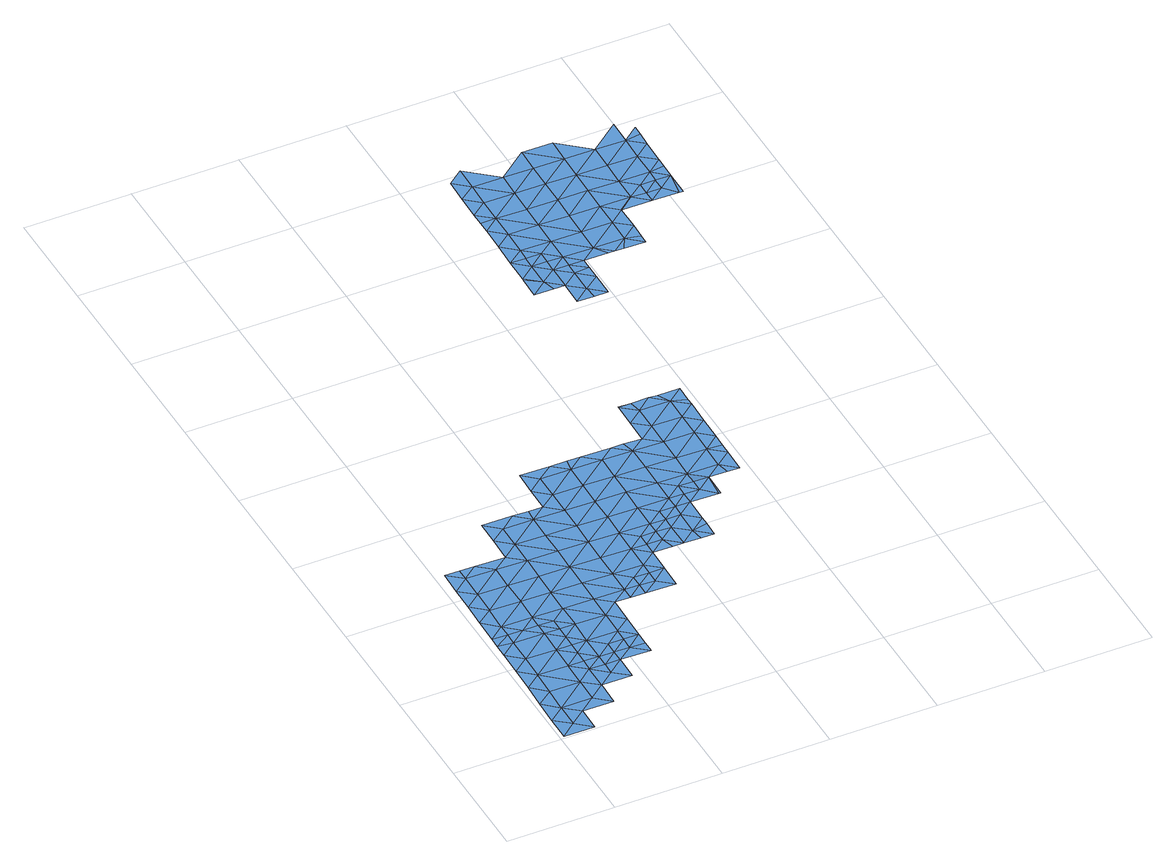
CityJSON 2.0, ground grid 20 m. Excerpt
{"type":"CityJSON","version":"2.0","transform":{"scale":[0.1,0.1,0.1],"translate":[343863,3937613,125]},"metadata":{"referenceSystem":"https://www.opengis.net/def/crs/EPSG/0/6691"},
"CityObjects":{
"waterbody1":{"type":"WaterBody","attributes":{"name":"5","class":"1140","function":"1","WaterBodyRiverFloodingRiskAttribute.description":"3","WaterBodyRiverFloodingRiskAttribute.rankOrg":"1","WaterBodyRiverFloodingRiskAttribute.adminType":"2","WaterBodyRiverFloodingRiskAttribute.scale":"L2"},"geometry":[{"type":"MultiSurface","lod":"1","boundaries":[[[0,1,2]],[[3,4,5]],[[6,3,5]],[[7,8,9]],[[10,11,12]],[[13,14,15]],[[16,17,18]],[[19,18,20]],[[19,20,21]],[[13,15,22]],[[14,23,15]],[[24,23,25]],[[25,26,24]],[[4,26,5]],[[0,2,4]],[[27,16,18]],[[28,27,1]],[[29,5,26]],[[30,17,16]],[[31,30,16]],[[31,7,30]],[[8,7,31]],[[31,32,8]],[[33,32,31]],[[16,33,31]],[[27,33,16]],[[34,33,27]],[[10,33,34]],[[5,29,6]],[[12,32,33]],[[10,12,33]],[[28,34,27]],[[17,35,18]],[[35,20,18]],[[36,20,35]],[[36,21,20]],[[22,21,36]],[[15,21,22]],[[23,21,15]],[[24,21,23]],[[19,21,24]],[[26,19,24]],[[4,19,26]],[[2,19,4]],[[2,18,19]],[[2,27,18]],[[27,2,1]]]}]},
"waterbody2":{"type":"WaterBody","attributes":{"name":"5","class":"1140","function":"1","WaterBodyRiverFloodingRiskAttribute.description":"3","WaterBodyRiverFloodingRiskAttribute.rankOrg":"1","WaterBodyRiverFloodingRiskAttribute.adminType":"2","WaterBodyRiverFloodingRiskAttribute.scale":"L2"},"geometry":[{"type":"MultiSurface","lod":"1","boundaries":[[[37,6,38]],[[39,40,37]],[[41,42,38]],[[42,39,38]],[[39,37,38]],[[43,41,38]],[[6,43,38]]]}]},
"waterbody3":{"type":"WaterBody","attributes":{"name":"5","class":"1140","function":"1","WaterBodyRiverFloodingRiskAttribute.description":"3","WaterBodyRiverFloodingRiskAttribute.rankOrg":"1","WaterBodyRiverFloodingRiskAttribute.adminType":"2","WaterBodyRiverFloodingRiskAttribute.scale":"L2"},"geometry":[{"type":"MultiSurface","lod":"1","boundaries":[[[44,45,46]],[[47,48,44]],[[46,47,44]],[[47,49,48]],[[48,50,44]],[[44,50,45]]]}]},
"waterbody4":{"type":"WaterBody","attributes":{"name":"5","class":"1140","function":"1","WaterBodyRiverFloodingRiskAttribute.description":"3","WaterBodyRiverFloodingRiskAttribute.rankOrg":"2","WaterBodyRiverFloodingRiskAttribute.adminType":"2","WaterBodyRiverFloodingRiskAttribute.scale":"L2"},"geometry":[{"type":"MultiSurface","lod":"1","boundaries":[[[51,52,53]],[[54,55,56]],[[12,11,57]],[[11,58,57]],[[59,58,11]],[[59,60,58]],[[61,60,59]],[[61,62,60]],[[62,61,40]],[[40,61,63]],[[61,1,63]],[[40,63,37]],[[3,37,63]],[[6,37,3]],[[64,50,48]],[[65,66,67]],[[64,48,68]],[[49,68,48]],[[49,69,68]],[[70,69,49]],[[70,71,69]],[[72,71,70]],[[72,73,71]],[[74,75,67]],[[74,76,75]],[[76,74,77]],[[74,78,77]],[[66,78,74]],[[78,79,77]],[[78,80,79]],[[81,77,79]],[[82,77,81]],[[82,81,83]],[[84,83,81]],[[84,85,83]],[[84,86,85]],[[84,87,86]],[[88,87,84]],[[89,87,88]],[[89,90,87]],[[91,90,89]],[[92,90,91]],[[92,53,90]],[[51,53,92]],[[91,89,93]],[[94,52,51]],[[95,52,94]],[[52,95,96]],[[96,95,97]],[[51,98,99]],[[51,100,98]],[[100,51,101]],[[93,102,91]],[[93,103,102]],[[104,103,93]],[[102,105,91]],[[92,105,101]],[[54,106,55]],[[54,107,106]],[[107,54,108]],[[106,9,8]],[[8,32,106]],[[32,57,106]],[[9,106,107]],[[106,57,55]],[[57,109,55]],[[109,110,55]],[[110,109,111]],[[109,112,111]],[[109,113,112]],[[109,58,113]],[[68,112,113]],[[113,114,68]],[[113,60,114]],[[115,114,60]],[[42,115,62]],[[39,42,62]],[[69,111,112]],[[69,116,111]],[[117,111,116]],[[117,118,111]],[[117,119,118]],[[119,117,120]],[[117,82,120]],[[76,82,117]],[[121,119,120]],[[121,120,122]],[[83,122,120]],[[80,123,79]],[[124,125,126]],[[125,104,93]],[[0,4,63]],[[1,0,63]],[[28,1,61]],[[61,34,28]],[[10,34,59]],[[10,59,11]],[[12,57,32]],[[57,58,109]],[[58,60,113]],[[59,34,61]],[[115,60,62]],[[62,40,39]],[[63,4,3]],[[114,64,68]],[[112,68,69]],[[47,70,49]],[[116,69,71]],[[72,70,46]],[[73,75,71]],[[47,46,70]],[[67,66,74]],[[75,76,71]],[[76,77,82]],[[81,79,127]],[[83,120,82]],[[105,92,91]],[[127,84,81]],[[83,85,122]],[[86,128,85]],[[129,86,87]],[[88,84,127]],[[130,124,126]],[[126,131,130]],[[79,123,131]],[[127,79,131]],[[127,131,126]],[[88,127,126]],[[89,88,126]],[[90,132,87]],[[133,123,80]],[[134,125,124]],[[135,125,134]],[[135,104,125]],[[122,136,121]],[[137,136,122]],[[138,136,137]],[[85,128,137]],[[139,128,86]],[[129,139,86]],[[140,129,87]],[[140,87,132]],[[141,132,53]],[[137,122,85]],[[136,142,121]],[[118,119,143]],[[144,118,143]],[[143,145,144]],[[145,146,144]],[[147,146,145]],[[146,147,148]],[[56,144,146]],[[110,144,56]],[[118,144,111]],[[116,76,117]],[[71,76,116]],[[111,144,110]],[[110,56,55]],[[146,149,56]],[[146,148,149]],[[147,150,148]],[[151,145,143]],[[121,143,119]],[[152,153,154]],[[142,153,121]],[[132,90,53]],[[96,141,52]],[[94,51,99]],[[52,141,53]],[[51,92,101]],[[153,152,121]],[[121,152,143]],[[152,151,143]],[[154,151,152]],[[150,155,148]],[[156,148,155]],[[156,149,148]],[[108,149,156]],[[54,149,108]],[[149,54,56]],[[125,93,126]],[[93,89,126]],[[157,138,137]],[[137,128,157]],[[158,157,128]],[[159,128,139]],[[157,158,160]],[[158,128,159]],[[160,138,157]]]}]},
"waterbody5":{"type":"WaterBody","attributes":{"name":"5","class":"1140","function":"1","WaterBodyRiverFloodingRiskAttribute.description":"3","WaterBodyRiverFloodingRiskAttribute.rankOrg":"1","WaterBodyRiverFloodingRiskAttribute.adminType":"2","WaterBodyRiverFloodingRiskAttribute.scale":"L2"},"geometry":[{"type":"MultiSurface","lod":"1","boundaries":[[[80,66,161]],[[66,80,78]],[[73,72,162]],[[163,162,72]],[[164,161,165]],[[165,166,167]],[[161,164,133]],[[67,73,162]],[[166,165,168]],[[65,165,161]],[[65,162,168]],[[162,65,67]],[[66,65,161]],[[165,169,164]],[[161,133,80]],[[67,75,73]],[[168,162,163]],[[168,165,65]],[[169,165,167]]]}]},
"waterbody6":{"type":"WaterBody","attributes":{"name":"5","class":"1140","function":"1","WaterBodyRiverFloodingRiskAttribute.description":"3","WaterBodyRiverFloodingRiskAttribute.rankOrg":"1","WaterBodyRiverFloodingRiskAttribute.adminType":"2","WaterBodyRiverFloodingRiskAttribute.scale":"L2"},"geometry":[{"type":"MultiSurface","lod":"1","boundaries":[[[131,123,170]],[[171,124,172]],[[124,130,170]],[[130,131,170]],[[172,170,133]],[[123,133,170]],[[172,124,170]]]}]},
"waterbody7":{"type":"WaterBody","attributes":{"name":"5","class":"1140","function":"1","WaterBodyRiverFloodingRiskAttribute.description":"3","WaterBodyRiverFloodingRiskAttribute.rankOrg":"2","WaterBodyRiverFloodingRiskAttribute.adminType":"2","WaterBodyRiverFloodingRiskAttribute.scale":"L2"},"geometry":[{"type":"MultiSurface","lod":"1","boundaries":[[[173,174,175]],[[173,175,176]],[[173,177,174]],[[174,177,178]],[[176,179,173]],[[178,180,181]],[[177,180,178]],[[180,182,181]],[[173,183,177]],[[180,184,182]],[[185,186,179]],[[185,187,186]],[[188,182,184]],[[187,189,186]],[[173,179,183]],[[177,190,180]],[[184,191,188]],[[183,190,177]],[[179,186,183]],[[192,188,191]],[[189,193,186]],[[194,192,191]],[[195,196,180]],[[186,197,183]],[[180,190,195]],[[184,180,196]],[[186,193,197]],[[191,184,196]],[[190,183,198]],[[194,191,199]],[[193,200,197]],[[199,191,196]],[[183,197,198]],[[190,201,195]],[[202,197,200]],[[190,198,203]],[[202,204,197]],[[190,203,201]],[[196,195,205]],[[205,195,201]],[[206,204,202]],[[205,207,196]],[[198,197,208]],[[198,209,203]],[[199,196,207]],[[207,210,199]],[[197,204,208]],[[211,204,206]],[[209,212,203]],[[198,208,209]],[[201,203,212]],[[213,208,204]],[[204,211,214]],[[215,207,205]],[[204,214,213]],[[205,201,216]],[[217,209,208]],[[216,201,212]],[[216,215,205]],[[208,213,217]],[[207,215,210]],[[209,218,212]],[[219,218,217]],[[209,217,218]],[[212,220,216]],[[221,210,215]],[[220,212,218]],[[219,222,218]],[[223,224,216]],[[216,220,223]],[[215,216,224]],[[225,226,218]],[[218,222,225]],[[221,215,224]],[[220,218,226]],[[227,223,220]],[[228,227,220]],[[220,226,228]],[[223,229,224]],[[226,230,228]],[[227,229,223]],[[230,231,228]],[[229,232,224]],[[233,227,228]],[[234,233,228]],[[234,228,231]],[[235,229,227]],[[235,227,233]],[[236,237,229]],[[236,229,235]]]}]},
"waterbody8":{"type":"WaterBody","attributes":{"name":"5","class":"1140","function":"1","WaterBodyRiverFloodingRiskAttribute.description":"3","WaterBodyRiverFloodingRiskAttribute.rankOrg":"1","WaterBodyRiverFloodingRiskAttribute.adminType":"2","WaterBodyRiverFloodingRiskAttribute.scale":"L2"},"geometry":[{"type":"MultiSurface","lod":"1","boundaries":[[[238,239,187]],[[240,241,242]],[[243,244,240]],[[245,179,176]],[[176,175,245]],[[245,175,246]],[[238,187,245]],[[247,241,240]],[[239,242,187]],[[239,240,242]],[[239,243,240]],[[248,238,246]],[[244,247,240]],[[249,238,248]],[[246,238,245]],[[241,250,242]],[[189,250,193]],[[251,238,249]],[[251,239,238]],[[250,189,242]],[[245,187,185]],[[185,179,245]],[[189,187,242]]]}]},
"waterbody9":{"type":"WaterBody","attributes":{"name":"5","class":"1140","function":"1","WaterBodyRiverFloodingRiskAttribute.description":"3","WaterBodyRiverFloodingRiskAttribute.rankOrg":"3","WaterBodyRiverFloodingRiskAttribute.adminType":"2","WaterBodyRiverFloodingRiskAttribute.scale":"L2"},"geometry":[{"type":"MultiSurface","lod":"1","boundaries":[[[252,253,222]],[[252,231,253]],[[254,231,252]],[[231,230,253]],[[226,225,230]],[[230,225,253]],[[225,222,253]]]}]}
},
"vertices":[
[125,165,7],[125,188,7],[96,165,7],[153,141,7],[124,142,7],[152,118,7],[181,141,7],[13,262,8],[42,282,8],[13,282,8],[126,257,8],[127,280,8],[98,281,8],[9,5,5],[65,4,5],[37,28,5],[41,213,7],[12,190,7],[40,166,7],[96,119,6],[39,120,6],[38,74,5],[9,51,5],[66,50,5],[95,73,6],[123,49,6],[124,96,6],[97,212,7],[126,211,7],[180,95,7],[13,236,8],[41,259,8],[70,281,8],[98,258,8],[126,234,8],[11,144,7],[10,98,6],
[181,164,7],[210,163,7],[210,187,7],[182,187,7],[238,162,7],[238,186,7],[238,140,7],
[325,300,7],[353,277,7],[354,323,7],[326,323,7],[297,301,8],[297,324,7],[297,278,8],
[559,712,6],[503,713,6],[502,667,6],[43,351,9],[100,350,9],[100,397,9],[99,304,8],[155,303,8],[155,257,8],[211,256,8],[154,211,7],[211,210,7],[153,164,7],[269,278,8],[412,414,7],[413,437,7],[384,415,7],[269,301,8],[270,347,8],[326,346,7],[327,393,7],[355,369,7],[355,392,7],[384,438,7],[356,415,7],[328,439,7],[385,484,7],[413,460,7],[442,483,7],[442,460,7],[386,530,7],[329,485,7],[329,531,7],[387,576,7],[330,577,7],[388,623,7],[444,622,7],[444,575,7],[500,574,6],[501,621,6],[558,620,6],[558,666,6],[557,573,6],[531,736,6],[498,736,6],[475,735,6],[475,737,6],[588,735,6],[547,735,6],[587,703,6],[587,689,6],[586,596,6],[585,571,6],[585,550,6],[586,642,6],[42,305,8],[14,329,9],[15,375,9],[156,349,8],[157,396,8],[214,395,8],[213,348,8],[212,302,8],[240,279,8],[239,232,7],[270,394,8],[271,440,8],[215,441,8],[215,487,8],[272,486,8],[216,533,8],[273,532,8],[470,483,7],[527,505,6],[556,527,6],[499,528,6],[443,529,7],[331,624,7],[416,645,7],[499,505,7],[471,506,7],[473,644,6],[470,459,7],[561,504,6],[584,504,6],[245,556,8],[274,578,7],[246,602,7],[360,646,7],[438,645,7],[474,690,6],[218,556,8],[159,488,8],[158,442,8],[130,465,8],[101,443,9],[73,466,9],[45,444,9],[44,398,9],[45,467,9],[131,512,8],[160,534,8],[188,557,8],[132,558,8],[17,467,9],[16,421,9],[274,625,7],[303,647,7],[335,647,7],[247,648,7],
[441,437,7],[384,392,7],[392,368,7],[469,413,7],[440,391,7],[444,367,7],[468,367,7],[412,368,7],[469,396,7],
[499,482,7],[526,458,7],[523,458,7],
[511,1175,8],[483,1199,8],[482,1153,8],[510,1152,8],[512,1222,8],[484,1245,8],[539,1152,8],[512,1268,8],[484,1267,8],[484,1291,8],[567,1174,8],[513,1314,8],[538,1129,8],[567,1128,8],[538,1105,8],[485,1338,8],[566,1105,8],[568,1221,8],[514,1360,8],[486,1384,8],[594,1104,8],[515,1406,8],[569,1267,8],[570,1313,8],[623,1127,8],[624,1173,8],[571,1359,8],[639,1104,8],[626,1266,8],[651,1103,8],[625,1220,8],[680,1126,8],[626,1312,8],[668,1103,8],[627,1358,8],[681,1172,8],[681,1219,8],[628,1404,8],[708,1102,8],[682,1265,8],[709,1149,8],[708,1119,8],[684,1357,8],[683,1311,8],[709,1195,8],[738,1218,8],[710,1195,8],[739,1264,8],[685,1403,8],[766,1194,8],[740,1310,8],[741,1356,8],[766,1217,8],[767,1240,8],[796,1309,8],[796,1263,8],[797,1355,8],[795,1240,8],[823,1239,8],[798,1401,8],[824,1285,8],[824,1267,8],[825,1332,8],[826,1359,8],[826,1378,8],
[509,1083,8],[537,1059,8],[565,1036,8],[594,1058,8],[566,1082,8],[536,1013,8],[567,1012,8],[510,1129,8],[481,1106,8],[593,1012,8],[481,1104,8],[480,1060,8],[594,1084,8],[516,1060,8],
[816,1193,8],[795,1217,8],[823,1193,8]
]}
